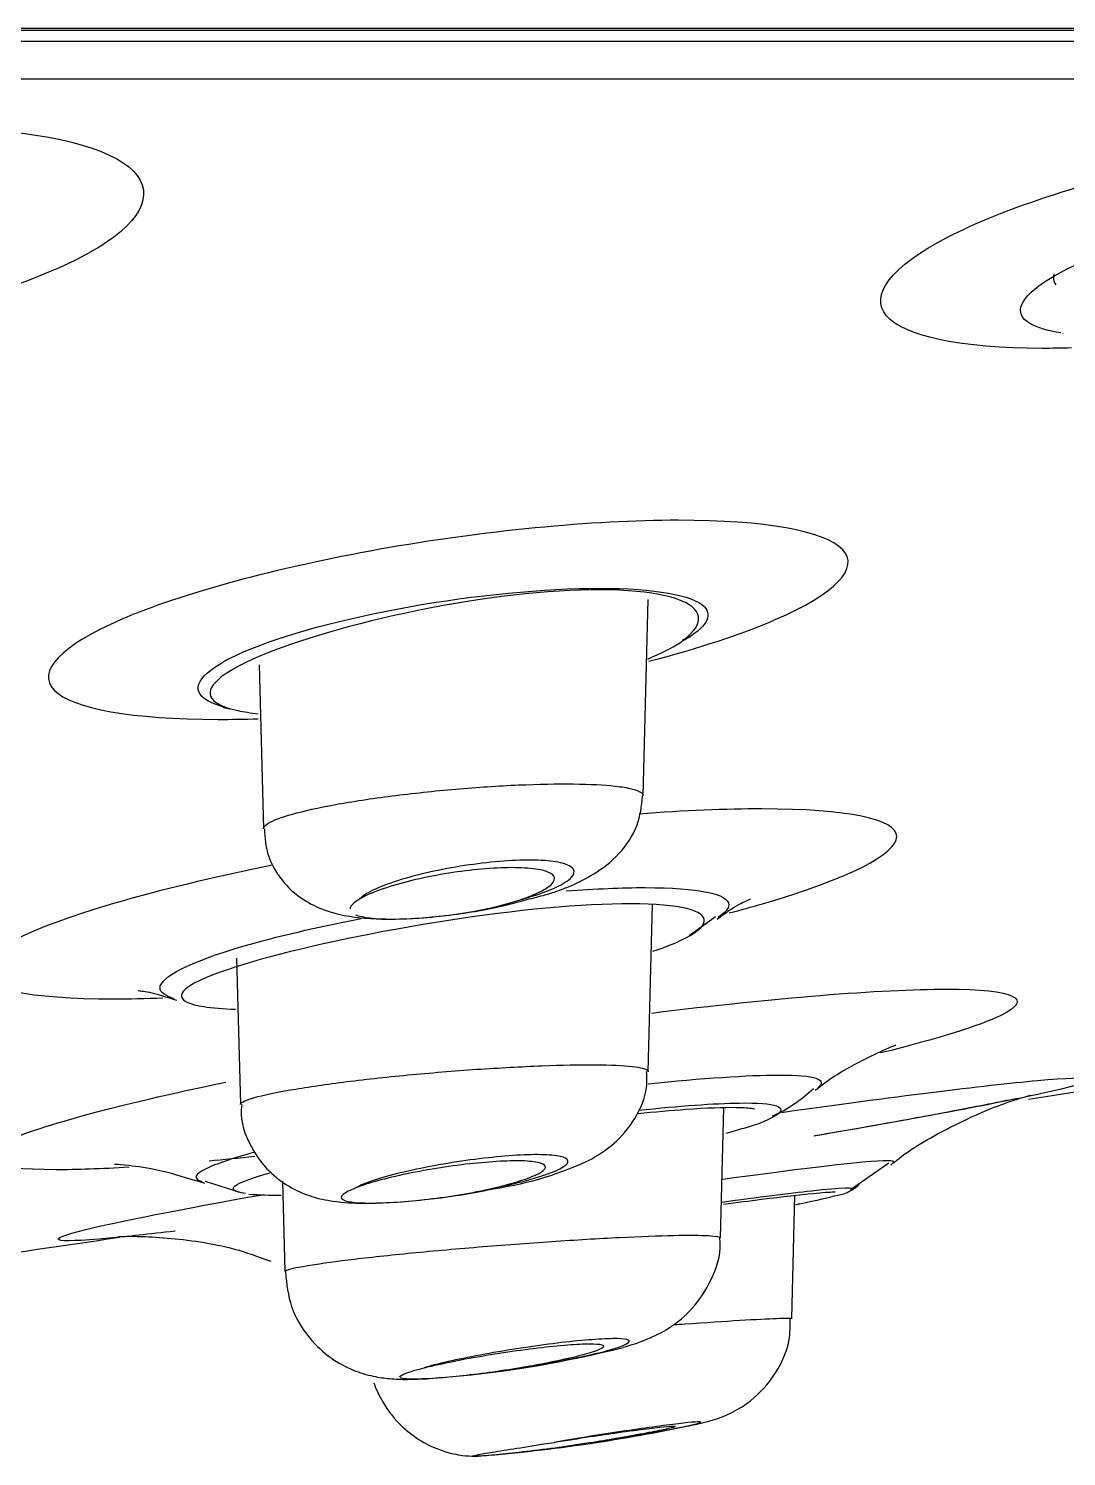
# Model space of a CAD drawing. Header units: millimetres. Extents: x -60 to 7633, y -2614 to 2146.
# Drawn here: x 2994 to 3001.69, y 1861.71 to 1872.29 of the extents above; entities that cross this region are included whole.
import ezdxf

# ---------------------------------------------------------------- set-up
doc = ezdxf.new("R2010")
doc.units = ezdxf.units.MM
doc.layers.get('0').update_dxf_attribs({"color": 250})

msp = doc.modelspace()

# ---------------------------------------------------------------- linework, layer by layer
at = {"linetype": 'Continuous'}
for p, q in [((3032.908, 1872.287), (2901.577, 1872.287)), ((2901.642, 1872.276), (3032.842, 1872.276)), ((3032.248, 1872.192), (2902.237, 1872.192)), ((2902.444, 1871.914), (3032.04, 1871.914)), ((2998.552, 1866.605), (2998.59, 1868.058)), ((2995.709, 1867.573), (2995.741, 1866.36)), ((2998.591, 1864.56), (2998.623, 1865.802)), ((2998.895, 1865.568), (2999.09, 1865.711)), ((2995.542, 1865.401), (2995.571, 1864.317)), ((2999.126, 1863.33), (2999.151, 1864.293)), ((3000.088, 1863.689), (3000.372, 1863.886)), ((3000.088, 1863.689), (3000.372, 1863.886)), ((2995.309, 1863.749), (2995.574, 1863.665)), ((2995.882, 1863.749), (2995.9, 1863.081)), ((2999.654, 1862.732), (2999.677, 1863.643)), ((2995.9, 1863.081), (2995.9, 1863.08)), ((2999.654, 1862.731), (2999.654, 1862.732))]:
    msp.add_line(p, q, dxfattribs=at)
for centre, radius, start, end in [((3001.935, 1873.054), 3.037, 264.8108, 264.8256), ((2995.665, 1877.268), 10.025, 288.5127, 288.8429), ((2999.061, 1865.232), 1.096, 294.274, 313.4633), ((2997.11, 1866.108), 2.437, 278.2411, 295.9029), ((2996.417, 1870.321), 8.052, 274.9921, 284.2902), ((2996.336, 1874.138), 12.465, 274.4718, 281.7517)]:
    msp.add_arc(centre, radius, start, end, dxfattribs=at)
for points, knots in [([(2993.151, 1871.561), (2993.833, 1871.561), (2994.381, 1871.473), (2994.928, 1871.171), (2994.92, 1870.957), (2994.397, 1870.565), (2993.976, 1870.389), (2993.45, 1870.246)], [0, 0, 0, 0, 0.354076, 0.354076, 0.708151, 0.708151, 1, 1, 1, 1]), ([(3001.725, 1869.921), (3001.65, 1869.919), (3001.578, 1869.918), (3000.91, 1869.918), (3000.485, 1870.007), (3000.226, 1870.311), (3000.388, 1870.524), (3001.225, 1870.958), (3001.883, 1871.17), (3003.315, 1871.473), (3004.079, 1871.561), (3004.683, 1871.561)], [0, 0, 0, 0, 0.028706, 0.028706, 0.27153, 0.27153, 0.514353, 0.514353, 0.757177, 0.757177, 1, 1, 1, 1]), ([(3001.647, 1870.032), (3001.549, 1870.048), (3001.472, 1870.071), (3001.286, 1870.177), (3001.342, 1870.297), (3001.771, 1870.563), (3002.142, 1870.711), (3002.584, 1870.837)], [0, 0, 0, 0, 0.155874, 0.155874, 0.577937, 0.577937, 1, 1, 1, 1]), ([(2998.814, 1868.645), (2998.174, 1868.645), (2997.364, 1868.565), (2995.841, 1868.294), (2995.133, 1868.102), (2994.244, 1867.717), (2994.058, 1867.525), (2994.326, 1867.249), (2994.773, 1867.17), (2995.501, 1867.17), (2995.6, 1867.171), (2995.702, 1867.175)], [0, 0, 0, 0, 0.24095, 0.24095, 0.481901, 0.481901, 0.722851, 0.722851, 0.963802, 0.963802, 1, 1, 1, 1]), ([(2998.595, 1867.6), (2998.962, 1867.696), (2999.284, 1867.802), (2999.981, 1868.103), (3000.161, 1868.293), (2999.896, 1868.565), (2999.454, 1868.645), (2998.814, 1868.645)], [0, 0, 0, 0, 0.215001, 0.215001, 0.6075, 0.6075, 1, 1, 1, 1]), ([(2995.474, 1867.254), (2995.383, 1867.276), (2995.319, 1867.305), (2995.2, 1867.426), (2995.313, 1867.548), (2995.885, 1867.796), (2996.334, 1867.917), (2997.306, 1868.091), (2997.824, 1868.141), (2998.232, 1868.141)], [0, 0, 0, 0, 0.1158373, 0.1158373, 0.4105582, 0.4105582, 0.7052791, 0.7052791, 1, 1, 1, 1]), ([(2998.824, 1867.738), (2999.005, 1867.859), (2999.012, 1867.975), (2998.659, 1868.123), (2998.292, 1868.149), (2997.404, 1868.081), (2996.893, 1867.99), (2996.023, 1867.767), (2995.673, 1867.638), (2995.307, 1867.413), (2995.296, 1867.315), (2995.496, 1867.248), (2995.523, 1867.241), (2995.553, 1867.235)], [0, 0, 0, 0, 0.194751, 0.194751, 0.389502, 0.389502, 0.584252, 0.584252, 0.779003, 0.779003, 0.973754, 0.973754, 1, 1, 1, 1]), ([(2998.232, 1868.141), (2998.64, 1868.141), (2998.921, 1868.091), (2999.072, 1867.937), (2999.017, 1867.849), (2998.859, 1867.756)], [0, 0, 0, 0, 0.5641089, 0.5641089, 1, 1, 1, 1]), ([(2995.441, 1867.26), (2995.441, 1867.26), (2995.443, 1867.259), (2995.464, 1867.254), (2995.489, 1867.249)], [0, 0, 0, 0, 0.0045607, 1, 1, 1, 1]), ([(2995.741, 1866.359), (2995.741, 1866.372), (2995.753, 1866.386), (2995.776, 1866.4), (2995.811, 1866.422), (2995.873, 1866.445), (2995.957, 1866.468), (2996.041, 1866.492), (2996.15, 1866.516), (2996.274, 1866.539), (2996.399, 1866.562), (2996.543, 1866.584), (2996.694, 1866.603), (2996.844, 1866.622), (2997.006, 1866.64), (2997.165, 1866.653), (2997.323, 1866.667), (2997.482, 1866.678), (2997.631, 1866.684), (2997.778, 1866.69), (2997.917, 1866.693), (2998.038, 1866.692), (2998.159, 1866.69), (2998.264, 1866.685), (2998.345, 1866.676), (2998.394, 1866.67), (2998.436, 1866.664), (2998.468, 1866.656)], [0, 0, 0, 0, 0.08126, 0.08126, 0.08126, 0.202624, 0.202624, 0.202624, 0.324969, 0.324969, 0.324969, 0.447546, 0.447546, 0.447546, 0.56948, 0.56948, 0.56948, 0.690174, 0.690174, 0.690174, 0.809597, 0.809597, 0.809597, 0.928288, 0.928288, 0.928288, 1, 1, 1, 1]), ([(2998.468, 1866.656), (2998.522, 1866.642), (2998.55, 1866.626), (2998.552, 1866.607), (2998.552, 1866.606), (2998.552, 1866.606), (2998.552, 1866.605)], [0, 0, 0, 0, 0.966182, 0.966182, 0.966182, 1, 1, 1, 1]), ([(2997.691, 1865.835), (2997.742, 1865.848), (2997.927, 1865.894), (2998.145, 1865.986), (2998.376, 1866.157), (2998.522, 1866.372), (2998.541, 1866.524), (2998.549, 1866.604)], [0, 0, 0, 0, 0.105671, 0.447149, 0.649045, 0.840665, 1, 1, 1, 1]), ([(2999.191, 1865.736), (2999.276, 1865.759), (2999.358, 1865.781), (3000.07, 1865.99), (3000.431, 1866.172), (3000.43, 1866.431), (3000.069, 1866.507), (2999.433, 1866.507)], [0, 0, 0, 0, 0.058011, 0.058011, 0.529006, 0.529006, 1, 1, 1, 1]), ([(2995.748, 1866.359), (2995.752, 1866.29), (2995.763, 1866.16), (2995.869, 1865.975), (2996.015, 1865.841), (2996.178, 1865.758), (2996.384, 1865.702), (2996.654, 1865.683), (2997.039, 1865.705), (2997.421, 1865.762), (2997.609, 1865.813), (2997.691, 1865.835)], [0, 0, 0, 0, 0.077664, 0.169658, 0.249592, 0.32662, 0.413038, 0.568956, 0.731088, 0.898376, 1, 1, 1, 1]), ([(2995.807, 1866.089), (2995.367, 1866), (2994.963, 1865.903), (2994.005, 1865.622), (2993.637, 1865.439), (2993.638, 1865.175), (2994.007, 1865.1), (2994.747, 1865.1), (2994.868, 1865.102), (2994.996, 1865.107)], [0, 0, 0, 0, 0.195554, 0.195554, 0.564692, 0.564692, 0.933829, 0.933829, 1, 1, 1, 1]), ([(2997.643, 1865.834), (2997.67, 1865.841), (2997.696, 1865.849), (2997.721, 1865.857), (2997.795, 1865.879), (2997.859, 1865.904), (2997.909, 1865.927), (2997.961, 1865.951), (2997.999, 1865.976), (2998.021, 1865.998), (2998.042, 1866.021), (2998.048, 1866.042), (2998.037, 1866.06), (2998.03, 1866.071), (2998.016, 1866.082), (2997.995, 1866.091), (2997.965, 1866.104), (2997.921, 1866.114), (2997.866, 1866.12), (2997.811, 1866.126), (2997.743, 1866.128), (2997.668, 1866.127), (2997.594, 1866.126), (2997.511, 1866.12), (2997.426, 1866.112), (2997.341, 1866.103), (2997.252, 1866.091), (2997.166, 1866.076), (2997.077, 1866.061), (2996.99, 1866.043), (2996.909, 1866.023), (2996.827, 1866.003), (2996.749, 1865.981), (2996.684, 1865.958), (2996.616, 1865.934), (2996.559, 1865.91), (2996.517, 1865.886), (2996.485, 1865.868), (2996.461, 1865.851), (2996.446, 1865.834)], [0, 0, 0, 0, 0.029766, 0.029766, 0.029766, 0.116983, 0.116983, 0.116983, 0.205811, 0.205811, 0.205811, 0.294471, 0.294471, 0.294471, 0.351816, 0.351816, 0.351816, 0.433554, 0.433554, 0.433554, 0.515367, 0.515367, 0.515367, 0.596231, 0.596231, 0.596231, 0.677335, 0.677335, 0.677335, 0.760214, 0.760214, 0.760214, 0.8457, 0.8457, 0.8457, 0.933582, 0.933582, 0.933582, 1, 1, 1, 1]), ([(2997.643, 1865.834), (2997.689, 1865.849), (2997.731, 1865.866), (2997.766, 1865.882), (2997.815, 1865.904), (2997.852, 1865.927), (2997.874, 1865.948), (2997.895, 1865.969), (2997.902, 1865.989), (2997.893, 1866.006), (2997.885, 1866.023), (2997.86, 1866.037), (2997.823, 1866.048), (2997.786, 1866.059), (2997.735, 1866.066), (2997.675, 1866.069), (2997.616, 1866.073), (2997.547, 1866.072), (2997.472, 1866.069), (2997.398, 1866.065), (2997.318, 1866.058), (2997.237, 1866.048), (2997.155, 1866.038), (2997.071, 1866.024), (2996.991, 1866.009), (2996.909, 1865.993), (2996.829, 1865.974), (2996.758, 1865.955), (2996.684, 1865.934), (2996.617, 1865.913), (2996.562, 1865.891), (2996.515, 1865.872), (2996.475, 1865.852), (2996.446, 1865.834)], [0, 0, 0, 0, 0.070428, 0.070428, 0.070428, 0.169064, 0.169064, 0.169064, 0.267602, 0.267602, 0.267602, 0.364041, 0.364041, 0.364041, 0.457382, 0.457382, 0.457382, 0.54811, 0.54811, 0.54811, 0.637825, 0.637825, 0.637825, 0.728438, 0.728438, 0.728438, 0.821442, 0.821442, 0.821442, 0.917392, 0.917392, 0.917392, 1, 1, 1, 1]), ([(2998.568, 1865.924), (2998.962, 1865.924), (2999.186, 1865.877), (2999.187, 1865.769), (2999.16, 1865.737), (2999.107, 1865.702)], [0, 0, 0, 0, 0.740692, 0.740692, 1, 1, 1, 1]), ([(2998.88, 1865.557), (2999.061, 1865.655), (2999.047, 1865.737), (2998.632, 1865.817), (2998.226, 1865.812), (2997.271, 1865.714), (2996.728, 1865.625), (2995.808, 1865.426), (2995.441, 1865.319), (2995.08, 1865.144), (2995.092, 1865.075), (2995.361, 1865.033), (2995.441, 1865.027), (2995.535, 1865.023)], [0, 0, 0, 0, 0.188674, 0.188674, 0.377348, 0.377348, 0.566022, 0.566022, 0.754696, 0.754696, 0.94337, 0.94337, 1, 1, 1, 1]), ([(2996.446, 1865.834), (2996.412, 1865.813), (2996.391, 1865.793), (2996.383, 1865.772), (2996.382, 1865.768), (2996.382, 1865.765)], [0, 0, 0, 0, 0.822303, 0.822303, 1, 1, 1, 1]), ([(2996.423, 1865.722), (2996.473, 1865.702), (2996.569, 1865.691), (2996.833, 1865.691), (2997.008, 1865.704), (2997.352, 1865.755), (2997.516, 1865.791), (2997.643, 1865.834)], [0, 0, 0, 0, 0.308422, 0.308422, 0.654211, 0.654211, 1, 1, 1, 1]), ([(2999.101, 1865.691), (2999.134, 1865.715), (2999.225, 1865.782), (2999.323, 1865.829), (2999.348, 1865.84), (2999.348, 1865.84)], [0, 0, 0, 0, 0.1882106, 0.6229082, 1, 1, 1, 1]), ([(2995.08, 1865.101), (2995.013, 1865.121), (2994.976, 1865.148), (2994.974, 1865.261), (2995.197, 1865.374), (2995.833, 1865.561), (2996.137, 1865.631), (2996.466, 1865.694)], [0, 0, 0, 0, 0.196223, 0.196223, 0.691209, 0.691209, 1, 1, 1, 1]), ([(2994.814, 1865.161), (2994.814, 1865.161), (2994.827, 1865.16), (2994.908, 1865.15), (2995.032, 1865.111), (2995.098, 1865.091)], [0, 0, 0, 0, 0.213519, 0.652223, 1, 1, 1, 1]), ([(3000.8, 1865.172), (3001.311, 1865.172), (3001.453, 1865.1), (3001.044, 1864.9), (3000.732, 1864.803), (3000.311, 1864.699)], [0, 0, 0, 0, 0.616199, 0.616199, 1, 1, 1, 1]), ([(2999.828, 1864.423), (2999.847, 1864.438), (2999.958, 1864.529), (3000.167, 1864.641), (3000.352, 1864.731), (3000.415, 1864.754), (3000.423, 1864.757), (3000.424, 1864.757)], [0, 0, 0, 0, 0.05539, 0.384298, 0.651457, 0.885721, 1, 1, 1, 1]), ([(2995.571, 1864.317), (2995.571, 1864.318), (2995.571, 1864.32), (2995.572, 1864.321), (2995.578, 1864.335), (2995.614, 1864.352), (2995.676, 1864.369), (2995.737, 1864.387), (2995.827, 1864.406), (2995.938, 1864.425), (2996.049, 1864.444), (2996.184, 1864.464), (2996.331, 1864.483), (2996.479, 1864.502), (2996.643, 1864.52), (2996.811, 1864.536), (2996.978, 1864.552), (2997.153, 1864.566), (2997.321, 1864.578), (2997.488, 1864.589), (2997.653, 1864.598), (2997.802, 1864.604), (2997.95, 1864.61), (2998.086, 1864.612), (2998.2, 1864.611), (2998.312, 1864.611), (2998.405, 1864.606), (2998.471, 1864.599), (2998.536, 1864.592), (2998.576, 1864.582), (2998.587, 1864.57), (2998.589, 1864.567), (2998.591, 1864.565), (2998.59, 1864.562)], [0, 0, 0, 0, 0.012723, 0.012723, 0.012723, 0.119699, 0.119699, 0.119699, 0.227353, 0.227353, 0.227353, 0.335534, 0.335534, 0.335534, 0.443856, 0.443856, 0.443856, 0.551863, 0.551863, 0.551863, 0.659235, 0.659235, 0.659235, 0.765935, 0.765935, 0.765935, 0.872228, 0.872228, 0.872228, 0.978554, 0.978554, 0.978554, 1, 1, 1, 1]), ([(2998.174, 1863.916), (2998.235, 1863.952), (2998.343, 1864.02), (2998.5, 1864.205), (2998.585, 1864.403), (2998.581, 1864.518), (2998.579, 1864.561)], [0, 0, 0, 0, 0.273579, 0.569847, 0.861787, 1, 1, 1, 1]), ([(2999.577, 1864.259), (3000.394, 1864.374), (3001.083, 1864.46), (3001.909, 1864.534), (3001.977, 1864.512), (3001.334, 1864.355), (3000.669, 1864.229), (2999.828, 1864.085)], [0, 0, 0, 0, 0.3143653, 0.3143653, 0.6651792, 0.6651792, 1, 1, 1, 1]), ([(2994.747, 1863.853), (2994.539, 1863.84), (2994.356, 1863.834), (2993.7, 1863.834), (2993.551, 1863.906), (2994.043, 1864.149), (2994.646, 1864.314), (2995.464, 1864.483)], [0, 0, 0, 0, 0.132641, 0.132641, 0.575029, 0.575029, 1, 1, 1, 1]), ([(2995.581, 1864.317), (2995.578, 1864.29), (2995.569, 1864.178), (2995.648, 1863.985), (2995.789, 1863.806), (2995.946, 1863.695), (2996.106, 1863.629), (2996.286, 1863.593), (2996.514, 1863.581), (2996.84, 1863.599), (2997.2, 1863.644), (2997.38, 1863.68), (2997.459, 1863.696)], [0, 0, 0, 0, 0.030551, 0.144669, 0.233709, 0.310394, 0.383283, 0.462, 0.583725, 0.757043, 0.907336, 1, 1, 1, 1]), ([(2998.512, 1864.25), (2998.639, 1864.263), (2998.935, 1864.29), (2999.23, 1864.3), (2999.359, 1864.292), (2999.377, 1864.285), (2999.377, 1864.285)], [0, 0, 0, 0, 0.2754156, 0.666375, 0.9154593, 1, 1, 1, 1]), ([(2998.519, 1864.275), (2998.822, 1864.307), (2999.082, 1864.326), (2999.537, 1864.332), (2999.635, 1864.298), (2999.536, 1864.238)], [0, 0, 0, 0, 0.403207, 0.403207, 1, 1, 1, 1]), ([(3001.252, 1864.348), (3001.239, 1864.345), (3001.13, 1864.323), (3000.846, 1864.267), (3000.349, 1864.175), (2999.985, 1864.112), (2999.816, 1864.083)], [0, 0, 0, 0, 0.04736, 0.368989, 0.734176, 1, 1, 1, 1]), ([(3000.387, 1863.868), (3000.409, 1863.887), (3000.539, 1863.995), (3000.808, 1864.144), (3001.113, 1864.285), (3001.307, 1864.353), (3001.403, 1864.381), (3001.421, 1864.386), (3001.422, 1864.386), (3001.422, 1864.386)], [0, 0, 0, 0, 0.048042, 0.327306, 0.547108, 0.710703, 0.840378, 0.989388, 1, 1, 1, 1]), ([(2999.167, 1864.105), (2999.216, 1864.119), (2999.384, 1864.166), (2999.487, 1864.2), (2999.574, 1864.264), (2999.578, 1864.267)], [0, 0, 0, 0, 0.2565873, 0.9697571, 1, 1, 1, 1]), ([(2994.639, 1863.876), (2994.64, 1863.876), (2994.65, 1863.876), (2994.733, 1863.87), (2994.976, 1863.837), (2995.179, 1863.773), (2995.306, 1863.734)], [0, 0, 0, 0, 0.120167, 0.38069, 0.675452, 1, 1, 1, 1]), ([(2995.67, 1863.962), (2995.509, 1863.918), (2995.388, 1863.877), (2995.23, 1863.799), (2995.221, 1863.767), (2995.285, 1863.747)], [0, 0, 0, 0, 0.448595, 0.448595, 1, 1, 1, 1]), ([(2997.433, 1863.696), (2997.492, 1863.708), (2997.548, 1863.72), (2997.6, 1863.732), (2997.65, 1863.744), (2997.696, 1863.756), (2997.738, 1863.769), (2997.806, 1863.788), (2997.864, 1863.808), (2997.906, 1863.827), (2997.949, 1863.846), (2997.978, 1863.864), (2997.99, 1863.879), (2998.002, 1863.895), (2997.999, 1863.908), (2997.979, 1863.919), (2997.96, 1863.929), (2997.925, 1863.937), (2997.877, 1863.941), (2997.83, 1863.946), (2997.769, 1863.947), (2997.699, 1863.945), (2997.631, 1863.943), (2997.551, 1863.937), (2997.468, 1863.929), (2997.385, 1863.921), (2997.295, 1863.91), (2997.207, 1863.897), (2997.117, 1863.884), (2997.026, 1863.868), (2996.94, 1863.851), (2996.853, 1863.834), (2996.77, 1863.815), (2996.697, 1863.796), (2996.623, 1863.777), (2996.558, 1863.757), (2996.507, 1863.737), (2996.469, 1863.723), (2996.438, 1863.709), (2996.416, 1863.696)], [0, 0, 0, 0, 0.055808, 0.055808, 0.055808, 0.108258, 0.108258, 0.108258, 0.193381, 0.193381, 0.193381, 0.278554, 0.278554, 0.278554, 0.362906, 0.362906, 0.362906, 0.445487, 0.445487, 0.445487, 0.526401, 0.526401, 0.526401, 0.606485, 0.606485, 0.606485, 0.68689, 0.68689, 0.68689, 0.768602, 0.768602, 0.768602, 0.852072, 0.852072, 0.852072, 0.937024, 0.937024, 0.937024, 1, 1, 1, 1]), ([(2997.433, 1863.696), (2997.436, 1863.697), (2997.438, 1863.697), (2997.441, 1863.698), (2997.516, 1863.715), (2997.584, 1863.734), (2997.641, 1863.752), (2997.698, 1863.77), (2997.745, 1863.788), (2997.777, 1863.805), (2997.808, 1863.822), (2997.827, 1863.837), (2997.829, 1863.851), (2997.832, 1863.864), (2997.82, 1863.875), (2997.793, 1863.883), (2997.767, 1863.891), (2997.727, 1863.896), (2997.676, 1863.899), (2997.625, 1863.901), (2997.563, 1863.9), (2997.494, 1863.897), (2997.425, 1863.893), (2997.347, 1863.886), (2997.268, 1863.878), (2997.188, 1863.869), (2997.103, 1863.857), (2997.021, 1863.844), (2996.937, 1863.83), (2996.853, 1863.815), (2996.777, 1863.798), (2996.698, 1863.781), (2996.625, 1863.763), (2996.562, 1863.745), (2996.504, 1863.729), (2996.454, 1863.712), (2996.416, 1863.696)], [0, 0, 0, 0, 0.003032, 0.003032, 0.003032, 0.096202, 0.096202, 0.096202, 0.190185, 0.190185, 0.190185, 0.283934, 0.283934, 0.283934, 0.376217, 0.376217, 0.376217, 0.466487, 0.466487, 0.466487, 0.55513, 0.55513, 0.55513, 0.643221, 0.643221, 0.643221, 0.732022, 0.732022, 0.732022, 0.822479, 0.822479, 0.822479, 0.914866, 0.914866, 0.914866, 1, 1, 1, 1]), ([(3000.405, 1863.889), (3000.426, 1863.904), (3000.35, 1863.905), (2999.958, 1863.869), (2999.587, 1863.823), (2999.142, 1863.762)], [0, 0, 0, 0, 0.43748, 0.43748, 1, 1, 1, 1]), ([(2995.557, 1863.667), (2995.501, 1863.682), (2995.504, 1863.705), (2995.615, 1863.758), (2995.691, 1863.783), (2995.791, 1863.811)], [0, 0, 0, 0, 0.587597, 0.587597, 1, 1, 1, 1]), ([(2996.416, 1863.696), (2996.336, 1863.663), (2996.303, 1863.636), (2996.344, 1863.598), (2996.418, 1863.588), (2996.648, 1863.587), (2996.801, 1863.598), (2997.123, 1863.635), (2997.291, 1863.663), (2997.433, 1863.696)], [0, 0, 0, 0, 0.25, 0.25, 0.5, 0.5, 0.75, 0.75, 1, 1, 1, 1]), ([(2999.135, 1863.595), (2999.403, 1863.632), (2999.633, 1863.661), (3000.026, 1863.703), (3000.133, 1863.706), (3000.106, 1863.689)], [0, 0, 0, 0, 0.425741, 0.425741, 1, 1, 1, 1]), ([(2999.147, 1863.578), (2999.248, 1863.592), (2999.515, 1863.627), (2999.811, 1863.66), (2999.952, 1863.671), (2999.975, 1863.67), (2999.974, 1863.67)], [0, 0, 0, 0, 0.22025, 0.615213, 0.909488, 1, 1, 1, 1]), ([(2999.682, 1863.576), (2999.692, 1863.578), (2999.83, 1863.606), (2999.986, 1863.644), (3000.053, 1863.658), (3000.121, 1863.696), (3000.15, 1863.722), (3000.163, 1863.739), (3000.164, 1863.741)], [0, 0, 0, 0, 0.043532, 0.590209, 0.876891, 0.940061, 0.992294, 1, 1, 1, 1]), ([(2995.087, 1863.379), (2994.895, 1863.357), (2994.731, 1863.339), (2994.164, 1863.287), (2994.101, 1863.311), (2994.67, 1863.451), (2995.126, 1863.541), (2995.72, 1863.647)], [0, 0, 0, 0, 0.147354, 0.147354, 0.635523, 0.635523, 1, 1, 1, 1]), ([(2994.671, 1863.339), (2994.671, 1863.339), (2994.671, 1863.339), (2994.695, 1863.341), (2994.818, 1863.342), (2995.09, 1863.328), (2995.458, 1863.278), (2995.698, 1863.193), (2995.796, 1863.157)], [0, 0, 0, 0, 0.009632, 0.187941, 0.33371, 0.499974, 0.825681, 1, 1, 1, 1]), ([(2995.9, 1863.08), (2995.9, 1863.082), (2995.903, 1863.085), (2995.909, 1863.088), (2995.929, 1863.098), (2995.98, 1863.11), (2996.057, 1863.123), (2996.135, 1863.136), (2996.242, 1863.151), (2996.369, 1863.167), (2996.496, 1863.182), (2996.648, 1863.199), (2996.81, 1863.215), (2996.973, 1863.231), (2997.153, 1863.247), (2997.333, 1863.262), (2997.513, 1863.277), (2997.699, 1863.291), (2997.876, 1863.303), (2998.052, 1863.315), (2998.224, 1863.325), (2998.377, 1863.333), (2998.53, 1863.34), (2998.668, 1863.345), (2998.779, 1863.348), (2998.891, 1863.35), (2998.98, 1863.35), (2999.038, 1863.346), (2999.096, 1863.343), (2999.126, 1863.338), (2999.126, 1863.33)], [0, 0, 0, 0, 0.034842, 0.034842, 0.034842, 0.14177, 0.14177, 0.14177, 0.249095, 0.249095, 0.249095, 0.356819, 0.356819, 0.356819, 0.464773, 0.464773, 0.464773, 0.572682, 0.572682, 0.572682, 0.680288, 0.680288, 0.680288, 0.787466, 0.787466, 0.787466, 0.894283, 0.894283, 0.894283, 1, 1, 1, 1]), ([(2998.404, 1862.519), (2998.466, 1862.536), (2998.566, 1862.568), (2998.751, 1862.656), (2998.932, 1862.806), (2999.066, 1863.018), (2999.134, 1863.213), (2999.122, 1863.314), (2999.12, 1863.329)], [0, 0, 0, 0, 0.203192, 0.378478, 0.559126, 0.751073, 0.967976, 1, 1, 1, 1]), ([(2995.905, 1863.079), (2995.913, 1862.983), (2995.932, 1862.817), (2996.064, 1862.593), (2996.23, 1862.439), (2996.398, 1862.347), (2996.551, 1862.302), (2996.687, 1862.284), (2996.854, 1862.278), (2997.001, 1862.289), (2997.117, 1862.3)], [0, 0, 0, 0, 0.143054, 0.288666, 0.408357, 0.512361, 0.603625, 0.683954, 0.785694, 1, 1, 1, 1]), ([(2998.78, 1862.687), (2998.807, 1862.689), (2998.835, 1862.691), (2998.861, 1862.692), (2999.014, 1862.703), (2999.154, 1862.712), (2999.269, 1862.719), (2999.384, 1862.726), (2999.478, 1862.73), (2999.543, 1862.733), (2999.608, 1862.735), (2999.645, 1862.736), (2999.652, 1862.734), (2999.653, 1862.733), (2999.654, 1862.733), (2999.654, 1862.733)], [0, 0, 0, 0, 0.053187, 0.053187, 0.053187, 0.357394, 0.357394, 0.357394, 0.660687, 0.660687, 0.660687, 0.963163, 0.963163, 0.963163, 1, 1, 1, 1]), ([(2998.875, 1861.934), (2998.919, 1861.943), (2998.987, 1861.958), (2999.075, 1861.98), (2999.195, 1862.025), (2999.354, 1862.115), (2999.528, 1862.294), (2999.642, 1862.528), (2999.642, 1862.674), (2999.641, 1862.732)], [0, 0, 0, 0, 0.15913, 0.272197, 0.348296, 0.470034, 0.66684, 0.88567, 1, 1, 1, 1]), ([(2998.324, 1862.505), (2998.326, 1862.506), (2998.329, 1862.507), (2998.331, 1862.507), (2998.379, 1862.522), (2998.414, 1862.535), (2998.433, 1862.546), (2998.452, 1862.557), (2998.456, 1862.566), (2998.443, 1862.572), (2998.431, 1862.578), (2998.404, 1862.582), (2998.362, 1862.583), (2998.321, 1862.584), (2998.266, 1862.582), (2998.201, 1862.577), (2998.137, 1862.573), (2998.06, 1862.566), (2997.979, 1862.557), (2997.897, 1862.548), (2997.808, 1862.536), (2997.719, 1862.523), (2997.628, 1862.51), (2997.535, 1862.495), (2997.446, 1862.48), (2997.357, 1862.464), (2997.27, 1862.447), (2997.193, 1862.431), (2997.115, 1862.415), (2997.044, 1862.398), (2996.987, 1862.383), (2996.967, 1862.377), (2996.949, 1862.372), (2996.932, 1862.367)], [0, 0, 0, 0, 0.004851, 0.004851, 0.004851, 0.112958, 0.112958, 0.112958, 0.220047, 0.220047, 0.220047, 0.325502, 0.325502, 0.325502, 0.429777, 0.429777, 0.429777, 0.533828, 0.533828, 0.533828, 0.638678, 0.638678, 0.638678, 0.745008, 0.745008, 0.745008, 0.85288, 0.85288, 0.85288, 0.961692, 0.961692, 0.961692, 1, 1, 1, 1]), ([(2996.932, 1862.367), (2996.964, 1862.375), (2997, 1862.384), (2997.039, 1862.392), (2997.106, 1862.407), (2997.183, 1862.423), (2997.264, 1862.438), (2997.345, 1862.453), (2997.433, 1862.467), (2997.519, 1862.48), (2997.605, 1862.493), (2997.692, 1862.505), (2997.772, 1862.515), (2997.852, 1862.524), (2997.927, 1862.532), (2997.993, 1862.537), (2998.057, 1862.542), (2998.113, 1862.545), (2998.156, 1862.545), (2998.198, 1862.545), (2998.229, 1862.543), (2998.246, 1862.538), (2998.262, 1862.533), (2998.265, 1862.526), (2998.255, 1862.517), (2998.244, 1862.509), (2998.219, 1862.497), (2998.182, 1862.485), (2998.144, 1862.473), (2998.093, 1862.459), (2998.033, 1862.444), (2997.972, 1862.43), (2997.899, 1862.414), (2997.822, 1862.399), (2997.766, 1862.388), (2997.706, 1862.377), (2997.644, 1862.367)], [0, 0, 0, 0, 0.051624, 0.051624, 0.051624, 0.141459, 0.141459, 0.141459, 0.231718, 0.231718, 0.231718, 0.321485, 0.321485, 0.321485, 0.41006, 0.41006, 0.41006, 0.497289, 0.497289, 0.497289, 0.583626, 0.583626, 0.583626, 0.66989, 0.66989, 0.66989, 0.756913, 0.756913, 0.756913, 0.845203, 0.845203, 0.845203, 0.93474, 0.93474, 0.93474, 1, 1, 1, 1]), ([(2997.644, 1862.367), (2997.675, 1862.372), (2997.707, 1862.377), (2997.737, 1862.382), (2997.828, 1862.397), (2997.919, 1862.413), (2998, 1862.43), (2998.053, 1862.44), (2998.103, 1862.45), (2998.148, 1862.461), (2998.217, 1862.476), (2998.277, 1862.491), (2998.324, 1862.505)], [0, 0, 0, 0, 0.114758, 0.114758, 0.114758, 0.455639, 0.455639, 0.455639, 0.672558, 0.672558, 0.672558, 1, 1, 1, 1]), ([(2996.751, 1862.299), (2996.751, 1862.301), (2996.752, 1862.303), (2996.768, 1862.32), (2996.831, 1862.341), (2996.932, 1862.367)], [0, 0, 0, 0, 0.129591, 0.129591, 1, 1, 1, 1]), ([(2997.644, 1862.367), (2997.492, 1862.341), (2997.333, 1862.32), (2997.051, 1862.291), (2996.93, 1862.283), (2996.795, 1862.283), (2996.761, 1862.287), (2996.753, 1862.295)], [0, 0, 0, 0, 0.366085, 0.366085, 0.73217, 0.73217, 1, 1, 1, 1]), ([(2996.558, 1862.255), (2996.576, 1862.207), (2996.635, 1862.086), (2996.753, 1861.933), (2996.919, 1861.812), (2997.072, 1861.746), (2997.209, 1861.716), (2997.275, 1861.713), (2997.308, 1861.711)], [0, 0, 0, 0, 0.14901, 0.388168, 0.587456, 0.756518, 0.896275, 1, 1, 1, 1]), ([(2998.184, 1861.815), (2998.236, 1861.823), (2998.288, 1861.832), (2998.34, 1861.84), (2998.426, 1861.854), (2998.51, 1861.868), (2998.586, 1861.881), (2998.635, 1861.89), (2998.682, 1861.898), (2998.724, 1861.906), (2998.788, 1861.918), (2998.843, 1861.929), (2998.885, 1861.937), (2998.926, 1861.946), (2998.956, 1861.954), (2998.97, 1861.959), (2998.984, 1861.963), (2998.984, 1861.966), (2998.97, 1861.966), (2998.955, 1861.967), (2998.926, 1861.965), (2998.885, 1861.961), (2998.844, 1861.957), (2998.79, 1861.95), (2998.727, 1861.942), (2998.663, 1861.934), (2998.59, 1861.924), (2998.511, 1861.913), (2998.432, 1861.901), (2998.346, 1861.888), (2998.261, 1861.875), (2998.174, 1861.862), (2998.085, 1861.847), (2998.002, 1861.834), (2997.965, 1861.827), (2997.928, 1861.821), (2997.893, 1861.815)], [0, 0, 0, 0, 0.056579, 0.056579, 0.056579, 0.151834, 0.151834, 0.151834, 0.212659, 0.212659, 0.212659, 0.306284, 0.306284, 0.306284, 0.399966, 0.399966, 0.399966, 0.492823, 0.492823, 0.492823, 0.584889, 0.584889, 0.584889, 0.676858, 0.676858, 0.676858, 0.769455, 0.769455, 0.769455, 0.863134, 0.863134, 0.863134, 0.957897, 0.957897, 0.957897, 1, 1, 1, 1]), ([(2997.893, 1861.815), (2997.938, 1861.823), (2997.985, 1861.83), (2998.031, 1861.837), (2998.116, 1861.851), (2998.202, 1861.864), (2998.283, 1861.875), (2998.363, 1861.887), (2998.44, 1861.898), (2998.507, 1861.906), (2998.573, 1861.915), (2998.631, 1861.922), (2998.676, 1861.927), (2998.72, 1861.932), (2998.753, 1861.934), (2998.771, 1861.935), (2998.79, 1861.935), (2998.794, 1861.933), (2998.785, 1861.929), (2998.776, 1861.925), (2998.753, 1861.919), (2998.717, 1861.911), (2998.682, 1861.903), (2998.633, 1861.894), (2998.575, 1861.883), (2998.516, 1861.872), (2998.446, 1861.859), (2998.371, 1861.846), (2998.312, 1861.836), (2998.249, 1861.826), (2998.184, 1861.815)], [0, 0, 0, 0, 0.059245, 0.059245, 0.059245, 0.168533, 0.168533, 0.168533, 0.277374, 0.277374, 0.277374, 0.385061, 0.385061, 0.385061, 0.491417, 0.491417, 0.491417, 0.596856, 0.596856, 0.596856, 0.702181, 0.702181, 0.702181, 0.808223, 0.808223, 0.808223, 0.915509, 0.915509, 0.915509, 1, 1, 1, 1]), ([(2997.29, 1861.713), (2997.29, 1861.714), (2997.299, 1861.717), (2997.316, 1861.721), (2997.338, 1861.725), (2997.374, 1861.732), (2997.42, 1861.74), (2997.467, 1861.747), (2997.527, 1861.757), (2997.593, 1861.767), (2997.661, 1861.778), (2997.737, 1861.79), (2997.817, 1861.803), (2997.842, 1861.807), (2997.867, 1861.811), (2997.893, 1861.815)], [0, 0, 0, 0, 0.190726, 0.190726, 0.190726, 0.433869, 0.433869, 0.433869, 0.67814, 0.67814, 0.67814, 0.924246, 0.924246, 0.924246, 1, 1, 1, 1]), ([(2998.184, 1861.815), (2998.102, 1861.802), (2998.015, 1861.789), (2997.931, 1861.777), (2997.848, 1861.766), (2997.765, 1861.755), (2997.69, 1861.747), (2997.615, 1861.738), (2997.546, 1861.73), (2997.489, 1861.725), (2997.432, 1861.719), (2997.385, 1861.715), (2997.352, 1861.713), (2997.319, 1861.711), (2997.298, 1861.711), (2997.292, 1861.712)], [0, 0, 0, 0, 0.201662, 0.201662, 0.201662, 0.403415, 0.403415, 0.403415, 0.603778, 0.603778, 0.603778, 0.802469, 0.802469, 0.802469, 1, 1, 1, 1])]:
    msp.add_open_spline(points, degree=3, knots=knots, dxfattribs=at)
for points in [[(3001.595, 1870.469), (3001.59, 1870.451), (3001.59, 1870.434), (3001.594, 1870.418)], [(3001.594, 1870.418), (3001.597, 1870.408), (3001.601, 1870.398), (3001.608, 1870.389)], [(2998.587, 1867.617), (2998.683, 1867.657), (2998.763, 1867.698), (2998.824, 1867.738)], [(2995.553, 1867.235), (2995.597, 1867.226), (2995.647, 1867.218), (2995.703, 1867.212)], [(2999.433, 1866.507), (2999.167, 1866.507), (2998.859, 1866.494), (2998.524, 1866.469)], [(2997.984, 1865.899), (2998.199, 1865.915), (2998.398, 1865.924), (2998.568, 1865.924)], [(2998.625, 1865.452), (2998.73, 1865.488), (2998.817, 1865.523), (2998.88, 1865.557)], [(2998.617, 1864.995), (2999.521, 1865.107), (3000.317, 1865.172), (3000.8, 1865.172)], [(3001.407, 1864.357), (3002.78, 1864.576), (3003.74, 1864.74), (3004.288, 1864.85)], [(2999.558, 1864.533), (2999.329, 1864.533), (2998.988, 1864.51), (2998.589, 1864.467)], [(2999.847, 1864.442), (2999.928, 1864.5), (2999.828, 1864.533), (2999.558, 1864.533)], [(2995.677, 1863.931), (2995.561, 1863.919), (2995.448, 1863.908), (2995.339, 1863.898)], [(2995.608, 1863.658), (2995.587, 1863.661), (2995.57, 1863.664), (2995.557, 1863.667)], [(2995.634, 1863.653), (2995.712, 1863.649), (2995.784, 1863.645), (2995.872, 1863.645)], [(2991.763, 1862.907), (2992.794, 1863.058), (2993.764, 1863.2), (2994.673, 1863.334)]]:
    msp.add_open_spline(points, degree=3, dxfattribs=at)

doc.saveas('drawing.dxf')
